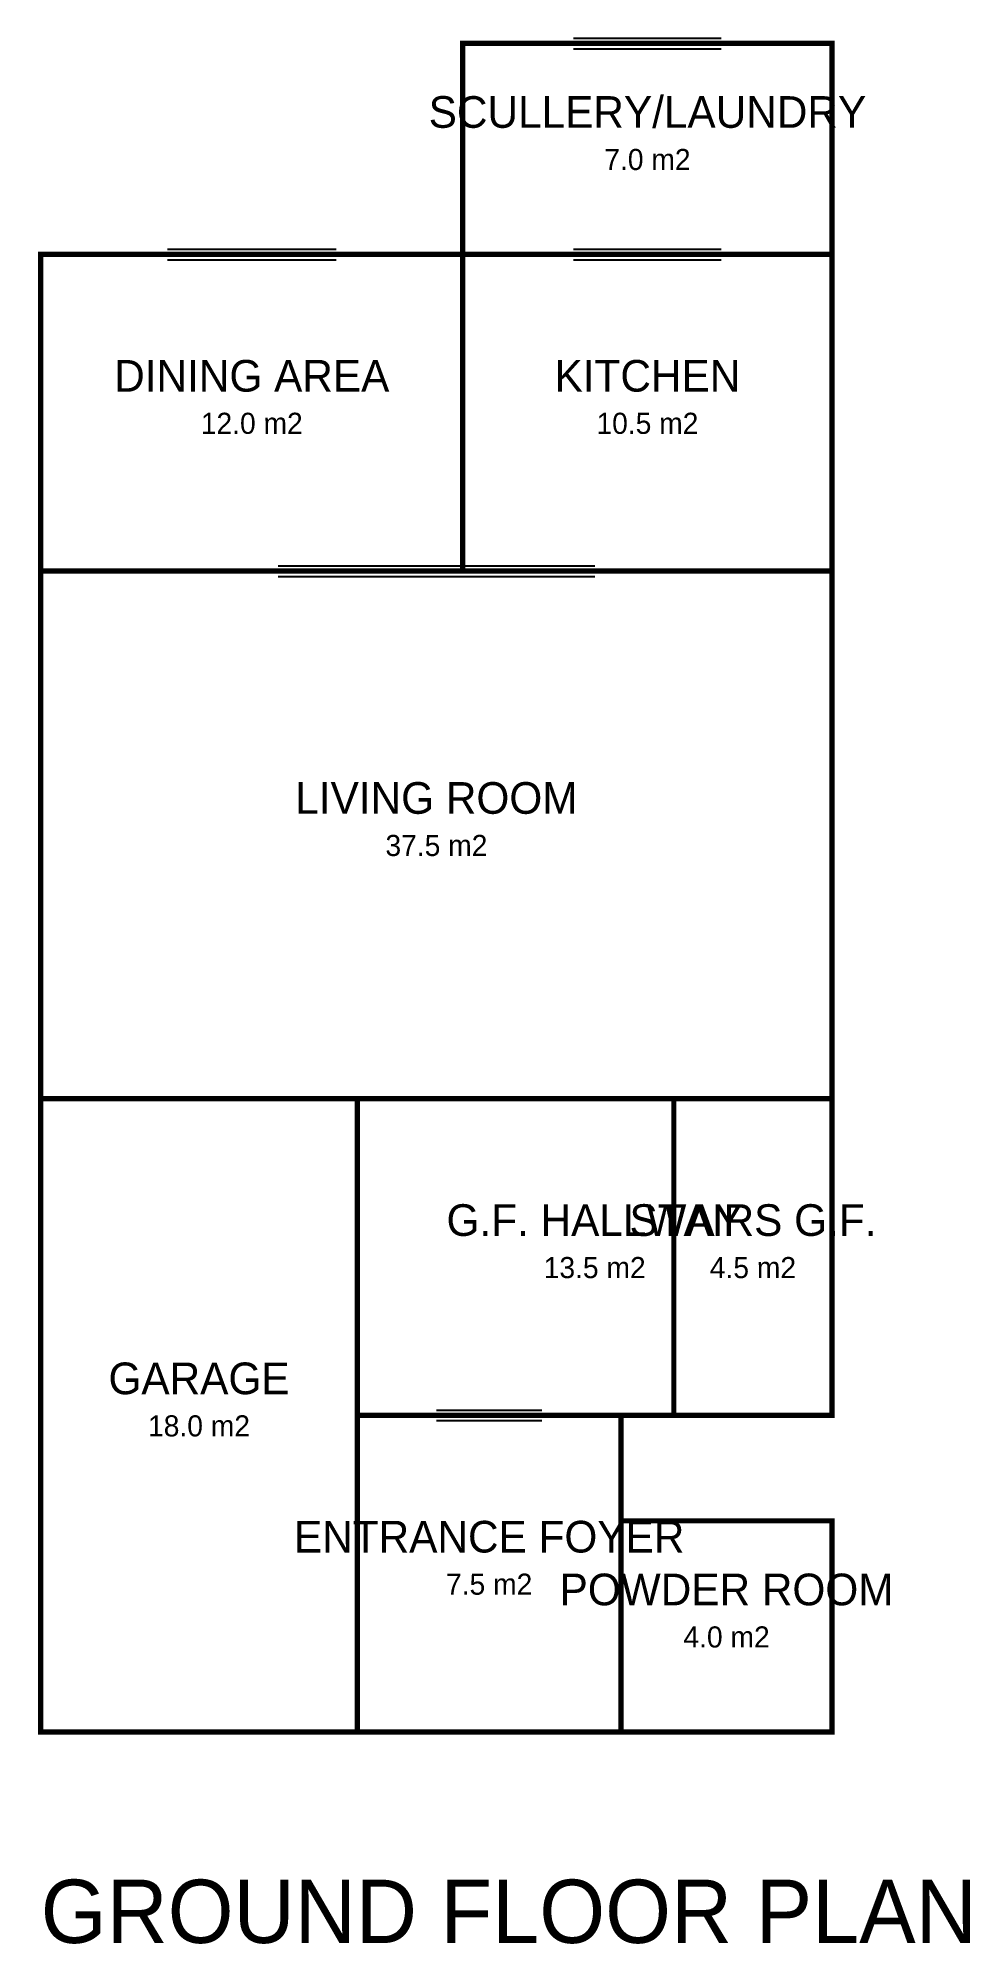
# Model space of a CAD drawing. Header units: metres. Extents: x 0 to 8.8, y -2 to 16.1.
import ezdxf
from ezdxf.enums import TextEntityAlignment as Align

# ---------------------------------------------------------------- set-up
doc = ezdxf.new("R2010")
doc.units = ezdxf.units.M
for name, color, linetype in [('A-DOOR', 1, 'Continuous'), ('A-GLAZ', 4, 'Continuous'), ('A-TEXT', 252, 'Continuous'), ('A-WALL', 7, 'Continuous')]:
    doc.layers.add(name, color=color, linetype=linetype)

msp = doc.modelspace()

# ---------------------------------------------------------------- linework, layer by layer
at = {"layer": 'A-DOOR', "color": 1}
for p, q in [((4, 14.8), (4, 15.2)), ((1.2, 6), (1.8, 6)), ((4, 3), (4.5, 3)), ((6.3, 0), (6.7, 0))]:
    msp.add_line(p, q, dxfattribs=at)
at = {"layer": 'A-GLAZ'}
for p, q in [((5.05, 16.05), (6.45, 16.05)), ((5.05, 15.95), (6.45, 15.95)), ((1.2, 14.05), (2.8, 14.05)), ((1.2, 13.95), (2.8, 13.95)), ((5.05, 14.05), (6.45, 14.05)), ((5.05, 13.95), (6.45, 13.95)), ((2.25, 11.05), (5.25, 11.05)), ((2.25, 10.95), (5.25, 10.95)), ((3.75, 3.05), (4.75, 3.05)), ((3.75, 2.95), (4.75, 2.95))]:
    msp.add_line(p, q, dxfattribs=at)
at = {"layer": 'A-WALL', "const_width": 0.05}
for points in [[(4, 14), (7.5, 14), (7.5, 16), (4, 16), (4, 14)], [(0, 11), (4, 11), (4, 14), (0, 14), (0, 11)], [(4, 11), (7.5, 11), (7.5, 14), (4, 14), (4, 11)], [(0, 6), (7.5, 6), (7.5, 11), (0, 11), (0, 6)], [(0, 0), (3, 0), (3, 6), (0, 6), (0, 0)], [(3, 3), (7.5, 3), (7.5, 6), (3, 6), (3, 3)], [(6, 3), (7.5, 3), (7.5, 6), (6, 6), (6, 3)], [(3, 0), (5.5, 0), (5.5, 3), (3, 3), (3, 0)], [(5.5, 0), (7.5, 0), (7.5, 2), (5.5, 2), (5.5, 0)]]:
    msp.add_lwpolyline(points, dxfattribs=at)

# ---------------------------------------------------------------- texts
at = {"layer": 'A-TEXT'}
for s, height, p in [('SCULLERY/LAUNDRY', 0.3, (5.75, 15.2)), ('7.0 m2', 0.2, (5.75, 14.8)), ('DINING AREA', 0.3, (2, 12.7)), ('KITCHEN', 0.3, (5.75, 12.7)), ('12.0 m2', 0.2, (2, 12.3)), ('10.5 m2', 0.2, (5.75, 12.3)), ('LIVING ROOM', 0.3, (3.75, 8.7)), ('37.5 m2', 0.2, (3.75, 8.3)), ('G.F. HALLWAY', 0.3, (5.25, 4.7)), ('STAIRS G.F.', 0.3, (6.75, 4.7)), ('13.5 m2', 0.2, (5.25, 4.3)), ('4.5 m2', 0.2, (6.75, 4.3)), ('GARAGE', 0.3, (1.5, 3.2)), ('18.0 m2', 0.2, (1.5, 2.8)), ('ENTRANCE FOYER', 0.3, (4.25, 1.7)), ('7.5 m2', 0.2, (4.25, 1.3)), ('POWDER ROOM', 0.3, (6.5, 1.2)), ('4.0 m2', 0.2, (6.5, 0.8))]:
    msp.add_text(s, height=height, dxfattribs=at).set_placement(p, align=Align.CENTER)
msp.add_text('GROUND FLOOR PLAN', height=0.6, dxfattribs=at).set_placement((0, -2))

doc.saveas('drawing.dxf')
